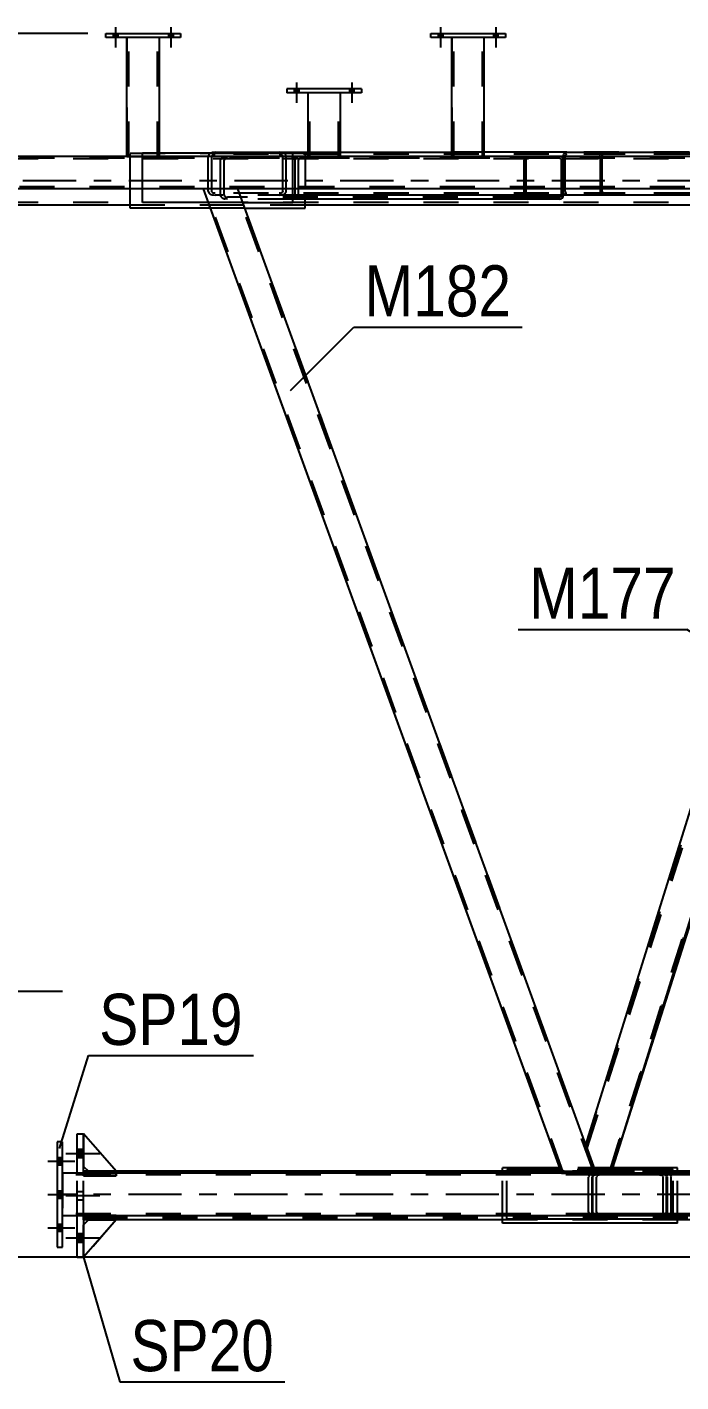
# Model space of a CAD drawing. Header units: millimetres. Extents: x -777 to 412, y -850 to -9.
# Drawn here: x 23 to 59.6, y -124.5 to -48.7 of the extents above; entities that cross this region are included whole.
import ezdxf

# ---------------------------------------------------------------- set-up
doc = ezdxf.new("R2010")
doc.units = ezdxf.units.MM
doc.linetypes.add('DXK_LINE_DOT2', pattern=[3.9198, 1.9599, -1.9599])
doc.linetypes.add('DXK_LINE_DOT3', pattern=[5.9187, 2.979, -0.9799, 0.9799, -0.9799])
doc.styles.add('Arial Narrow', font='ARIALN.TTF', dxfattribs={"height": 0.2})

# ---------------------------------------------------------------- blocks, each defined once
blk = doc.blocks.new('Part-570390744-4870 - 4628')
at = {"color": 2, "linetype": 'Continuous'}
for p, q in [((25.783, -110.637), (26.146, -110.637)), ((25.783, -112.827), (25.783, -110.637)), ((26.146, -112.827), (26.146, -110.637)), ((25.783, -117.546), (25.783, -115.227)), ((26.146, -115.227), (26.146, -117.546)), ((25.783, -117.546), (26.146, -117.546))]:
    blk.add_line(p, q, dxfattribs=at)
at = {"color": 7, "linetype": 'DXK_LINE_DOT2'}
for p, q in [((25.783, -110.637), (26.146, -110.637)), ((25.783, -115.227), (25.783, -112.827)), ((26.146, -115.227), (26.146, -112.827)), ((26.146, -117.546), (25.783, -117.546))]:
    blk.add_line(p, q, dxfattribs=at)
blk = doc.blocks.new('Part-570390744-5439 - 4628')
at = {"color": 2, "linetype": 'Continuous'}
for p, q in [((27.388, -49.255), (27.388, -49.036)), ((27.388, -49.036), (31.569, -49.036)), ((31.569, -49.255), (27.388, -49.255)), ((31.569, -49.036), (31.569, -49.255))]:
    blk.add_line(p, q, dxfattribs=at)
blk = doc.blocks.new('Part-570390744-5033 - 4628')
at = {"color": 2, "linetype": 'Continuous'}
for p, q in [((52.828, -112.647), (49.838, -112.647)), ((49.838, -112.827), (49.838, -112.647)), ((59.134, -112.647), (55.723, -112.647)), ((59.134, -112.827), (59.134, -112.647)), ((49.838, -115.41), (49.838, -115.227)), ((59.134, -115.41), (59.134, -115.227)), ((59.134, -115.41), (49.838, -115.41))]:
    blk.add_line(p, q, dxfattribs=at)
at = {"color": 7, "linetype": 'DXK_LINE_DOT2'}
for p, q in [((49.838, -115.227), (49.838, -112.827)), ((55.723, -112.647), (52.828, -112.647)), ((59.134, -115.227), (59.134, -112.827))]:
    blk.add_line(p, q, dxfattribs=at)
blk = doc.blocks.new('Part-570390744-5113 - 4628')
at = {"color": 2, "linetype": 'Continuous'}
for p, q in [((321.647, -112.827), (24.953, -112.827)), ((321.647, -115.227), (24.953, -115.227))]:
    blk.add_line(p, q, dxfattribs=at)
at = {"color": 7, "linetype": 'DXK_LINE_DOT2'}
for p, q in [((24.953, -112.827), (24.953, -115.227)), ((321.647, -112.936), (24.953, -112.936)), ((321.647, -115.118), (24.953, -115.118))]:
    blk.add_line(p, q, dxfattribs=at)
at = {"color": 7, "linetype": 'DXK_LINE_DOT3'}
blk.add_line((321.647, -114.027), (24.953, -114.027), dxfattribs=at)
blk = doc.blocks.new('Bolt-570390744-5413 - 4628')
at = {"linetype": 'Continuous'}
for points in [[(25.783, -111.491), (25.783, -111.964), (26.146, -111.964), (26.146, -111.491)], [(25.783, -111.491), (25.783, -111.964), (26.146, -111.964), (26.146, -111.491)], [(25.783, -111.491), (25.783, -111.964), (26.146, -111.964), (26.146, -111.491)], [(25.783, -116.219), (25.783, -116.691), (26.146, -116.691), (26.146, -116.219)], [(25.783, -116.219), (25.783, -116.691), (26.146, -116.691), (26.146, -116.219)], [(25.783, -116.219), (25.783, -116.691), (26.146, -116.691), (26.146, -116.219)]]:
    blk.add_hatch(color=1, dxfattribs=at).paths.add_polyline_path(points)
at = {"color": 1, "linetype": 'Continuous'}
for p, q in [((25.783, -111.491), (26.146, -111.491)), ((25.783, -111.491), (26.146, -111.491)), ((25.783, -111.491), (26.146, -111.491)), ((25.146, -111.728), (27.055, -111.728)), ((25.146, -111.728), (27.055, -111.728)), ((25.146, -111.728), (27.055, -111.728)), ((25.783, -111.964), (26.146, -111.964)), ((25.783, -111.964), (26.146, -111.964)), ((25.783, -111.964), (26.146, -111.964)), ((25.146, -116.455), (27.055, -116.455)), ((25.146, -116.455), (27.055, -116.455)), ((25.146, -116.455), (27.055, -116.455)), ((25.783, -116.219), (26.146, -116.219)), ((25.783, -116.219), (26.146, -116.219)), ((25.783, -116.219), (26.146, -116.219)), ((25.783, -116.691), (26.146, -116.691)), ((25.783, -116.691), (26.146, -116.691)), ((25.783, -116.691), (26.146, -116.691))]:
    blk.add_line(p, q, dxfattribs=at)
at = {"color": 1, "linetype": 'DXK_LINE_DOT2'}
for p, q in [((25.146, -114.091), (27.055, -114.091)), ((25.146, -114.091), (27.055, -114.091)), ((25.783, -113.855), (26.146, -113.855)), ((25.783, -113.855), (26.146, -113.855)), ((25.783, -114.328), (26.146, -114.328)), ((25.783, -114.328), (26.146, -114.328))]:
    blk.add_line(p, q, dxfattribs=at)
blk = doc.blocks.new('Part-570390744-4728 - 4628')
at = {"color": 7, "linetype": 'DXK_LINE_DOT2'}
for p, q in [((28.744, -57.727), (28.744, -55.728)), ((28.744, -55.728), (38.537, -55.728)), ((38.537, -55.728), (38.537, -58.31)), ((35.171, -58.819), (33.236, -58.819))]:
    blk.add_line(p, q, dxfattribs=at)
at = {"color": 2, "linetype": 'Continuous'}
for p, q in [((28.744, -58.819), (28.744, -57.727)), ((38.537, -58.819), (38.537, -58.31)), ((33.236, -58.819), (28.744, -58.819)), ((35.171, -58.819), (38.537, -58.819))]:
    blk.add_line(p, q, dxfattribs=at)
blk = doc.blocks.new('Part-570390744-5433 - 4628')
at = {"color": 7, "linetype": 'DXK_LINE_DOT2'}
for p, q in [((45.569, -49.255), (45.569, -49.036)), ((45.569, -49.036), (49.751, -49.036)), ((49.751, -49.255), (45.569, -49.255)), ((49.751, -49.036), (49.751, -49.255))]:
    blk.add_line(p, q, dxfattribs=at)
blk = doc.blocks.new('Part-570390744-4743 - 4628')
at = {"color": 7, "linetype": 'DXK_LINE_DOT2'}
for p, q in [((29.434, -57.727), (29.434, -55.728)), ((30.388, -55.728), (29.434, -55.728)), ((37.847, -57.727), (37.847, -55.909)), ((35.052, -58.491), (33.117, -58.491))]:
    blk.add_line(p, q, dxfattribs=at)
at = {"color": 2, "linetype": 'Continuous'}
for p, q in [((37.847, -55.728), (30.388, -55.728)), ((37.847, -55.909), (37.847, -55.728)), ((29.434, -58.491), (29.434, -57.727)), ((37.847, -58.491), (37.847, -57.727)), ((33.117, -58.491), (29.434, -58.491)), ((35.052, -58.491), (37.847, -58.491))]:
    blk.add_line(p, q, dxfattribs=at)
blk = doc.blocks.new('Part-570390744-4779 - 4628')
at = {"color": 7, "linetype": 'DXK_LINE_DOT2'}
for p, q in [((33.806, -56.128), (33.835, -56.05)), ((33.806, -58.091), (33.806, -56.128)), ((33.835, -56.05), (33.837, -56.044)), ((34.02, -56.086), (34.005, -56.128)), ((34.005, -58.091), (34.005, -56.128)), ((34.052, -55.926), (34.204, -55.91)), ((34.204, -56.019), (34.128, -56.027)), ((52.791, -55.91), (34.204, -55.91)), ((52.791, -56.019), (34.204, -56.019)), ((37.777, -55.91), (37.929, -55.926)), ((37.853, -56.027), (37.777, -56.019)), ((37.975, -56.128), (37.96, -56.086)), ((37.975, -58.091), (37.975, -56.128)), ((38.143, -56.044), (38.174, -56.128)), ((38.174, -58.091), (38.174, -56.128)), ((50.821, -56.044), (50.806, -56.128)), ((50.806, -58.083), (50.806, -56.128)), ((50.864, -55.974), (50.821, -56.044)), ((50.928, -55.926), (50.864, -55.974)), ((50.905, -56.128), (50.912, -56.086)), ((50.905, -58.083), (50.905, -56.128)), ((50.912, -56.086), (50.934, -56.051)), ((51.004, -55.91), (50.928, -55.926)), ((50.934, -56.051), (50.966, -56.027)), ((50.966, -56.027), (51.004, -56.019)), ((52.867, -55.926), (52.791, -55.91)), ((52.791, -56.019), (52.829, -56.027)), ((52.829, -56.027), (52.861, -56.051)), ((52.861, -56.051), (52.882, -56.086)), ((52.931, -55.974), (52.867, -55.926)), ((52.882, -56.086), (52.89, -56.128)), ((52.89, -58.083), (52.89, -56.128)), ((52.974, -56.044), (52.931, -55.974)), ((52.989, -56.128), (52.974, -56.044)), ((52.989, -58.083), (52.989, -56.128)), ((33.837, -58.175), (33.806, -58.091)), ((34.005, -58.091), (34.02, -58.133)), ((34.204, -58.31), (34.052, -58.293)), ((34.128, -58.192), (34.204, -58.201)), ((51.004, -58.201), (34.204, -58.201)), ((37.847, -58.31), (34.204, -58.31)), ((37.777, -58.201), (37.853, -58.192)), ((37.929, -58.293), (37.777, -58.31)), ((37.96, -58.133), (37.975, -58.091)), ((38.174, -58.091), (38.143, -58.175))]:
    blk.add_line(p, q, dxfattribs=at)
at = {"color": 2, "linetype": 'Continuous'}
for p, q in [((52.791, -58.31), (37.847, -58.31)), ((50.806, -58.091), (50.806, -58.083)), ((50.806, -58.091), (50.821, -58.175)), ((50.821, -58.175), (50.864, -58.246)), ((50.864, -58.246), (50.928, -58.293)), ((50.905, -58.091), (50.905, -58.083)), ((50.912, -58.133), (50.905, -58.091)), ((50.934, -58.169), (50.912, -58.133)), ((50.928, -58.293), (51.004, -58.31)), ((50.966, -58.192), (50.934, -58.169)), ((51.004, -58.201), (50.966, -58.192)), ((52.791, -58.201), (51.004, -58.201)), ((52.829, -58.192), (52.791, -58.201)), ((52.791, -58.31), (52.867, -58.293)), ((52.861, -58.169), (52.829, -58.192)), ((52.882, -58.133), (52.861, -58.169)), ((52.867, -58.293), (52.931, -58.246)), ((52.89, -58.091), (52.882, -58.133)), ((52.89, -58.091), (52.89, -58.083)), ((52.931, -58.246), (52.974, -58.175)), ((52.974, -58.175), (52.989, -58.091)), ((52.989, -58.091), (52.989, -58.083))]:
    blk.add_line(p, q, dxfattribs=at)
at = {"color": 7, "linetype": 'DXK_LINE_DOT2'}
for centre, radius, start, end in [((34.113, -56.293), 0.371, 99.5182, 138.0638), ((34.158, -56.21), 0.186, 99.5182, 138.0638), ((37.822, -56.21), 0.186, 41.93623, 80.48183), ((37.867, -56.293), 0.371, 41.93623, 80.48183), ((34.113, -57.927), 0.371, 221.93623, 260.48183), ((34.158, -58.009), 0.186, 221.93623, 260.48183), ((37.822, -58.009), 0.186, 279.5182, 318.0638), ((37.867, -57.927), 0.371, 279.5182, 318.0638)]:
    blk.add_arc(centre, radius, start, end, dxfattribs=at)
blk = doc.blocks.new('Part-570390744-4946 - 4628')
at = {"color": 2, "linetype": 'Continuous'}
for p, q in [((52.989, -55.901), (53.004, -55.818)), ((52.989, -55.909), (52.989, -55.901)), ((53.004, -55.818), (53.047, -55.747)), ((53.047, -55.747), (53.112, -55.7)), ((53.112, -55.7), (53.188, -55.683)), ((53.188, -55.683), (64.933, -55.683)), ((72.139, -55.683), (66.751, -55.683)), ((68.892, -55.683), (68.74, -55.7)), ((71.813, -55.728), (71.813, -55.683)), ((72.163, -55.688), (72.139, -55.683)), ((52.989, -57.865), (52.989, -57.727)), ((53.004, -57.949), (52.989, -57.865)), ((53.047, -58.019), (53.004, -57.949)), ((53.112, -58.067), (53.047, -58.019)), ((53.188, -58.083), (53.112, -58.067)), ((68.132, -58.083), (53.188, -58.083))]:
    blk.add_line(p, q, dxfattribs=at)
at = {"color": 7, "linetype": 'DXK_LINE_DOT2'}
for p, q in [((52.989, -57.727), (52.989, -55.909)), ((53.096, -55.86), (53.088, -55.901)), ((53.088, -57.865), (53.088, -55.901)), ((53.118, -55.824), (53.096, -55.86)), ((53.15, -55.801), (53.118, -55.824)), ((53.188, -55.792), (53.15, -55.801)), ((72.139, -55.792), (53.188, -55.792)), ((54.974, -55.683), (55.05, -55.7)), ((55.012, -55.801), (54.974, -55.792)), ((55.044, -55.824), (55.012, -55.801)), ((55.066, -55.86), (55.044, -55.824)), ((55.05, -55.7), (55.115, -55.747)), ((55.074, -55.901), (55.066, -55.86)), ((55.074, -57.865), (55.074, -55.901)), ((55.115, -55.747), (55.158, -55.818)), ((55.158, -55.818), (55.173, -55.901)), ((55.173, -57.865), (55.173, -55.901)), ((66.751, -55.683), (64.933, -55.683)), ((68.526, -55.818), (68.495, -55.901)), ((68.495, -57.865), (68.495, -55.901)), ((68.694, -55.901), (68.709, -55.86)), ((68.694, -57.865), (68.694, -55.901)), ((68.816, -55.801), (68.892, -55.792)), ((71.813, -55.792), (71.813, -55.728)), ((72.139, -55.792), (72.177, -55.801)), ((72.215, -55.7), (72.163, -55.688)), ((72.177, -55.801), (72.21, -55.824)), ((72.21, -55.824), (72.231, -55.86)), ((72.28, -55.747), (72.215, -55.7)), ((72.231, -55.86), (72.239, -55.901)), ((72.239, -57.865), (72.239, -55.901)), ((72.323, -55.818), (72.28, -55.747)), ((72.338, -55.901), (72.323, -55.818)), ((72.338, -57.865), (72.338, -55.901)), ((53.088, -57.865), (53.096, -57.907)), ((53.096, -57.907), (53.118, -57.942)), ((53.118, -57.942), (53.15, -57.966)), ((53.15, -57.966), (53.188, -57.974)), ((72.139, -57.974), (53.188, -57.974)), ((54.974, -57.974), (55.012, -57.966)), ((55.05, -58.067), (54.974, -58.083)), ((55.012, -57.966), (55.044, -57.942)), ((55.044, -57.942), (55.066, -57.907)), ((55.115, -58.019), (55.05, -58.067)), ((55.066, -57.907), (55.074, -57.865)), ((55.158, -57.949), (55.115, -58.019)), ((55.173, -57.865), (55.158, -57.949)), ((72.139, -58.083), (68.132, -58.083)), ((68.495, -57.865), (68.526, -57.949)), ((68.709, -57.907), (68.694, -57.865)), ((68.74, -58.067), (68.892, -58.083)), ((68.892, -57.974), (68.816, -57.966)), ((71.813, -58.083), (71.813, -57.974)), ((72.177, -57.966), (72.139, -57.974)), ((72.139, -58.083), (72.215, -58.067)), ((72.21, -57.942), (72.177, -57.966)), ((72.231, -57.907), (72.21, -57.942)), ((72.215, -58.067), (72.28, -58.019)), ((72.239, -57.865), (72.231, -57.907)), ((72.28, -58.019), (72.323, -57.949)), ((72.323, -57.949), (72.338, -57.865))]:
    blk.add_line(p, q, dxfattribs=at)
for centre, radius, start, end in [((68.802, -56.066), 0.371, 112.08586, 138.0638), ((68.847, -55.984), 0.186, 99.5182, 138.0638), ((68.802, -57.7), 0.371, 221.93623, 260.48183), ((68.847, -57.783), 0.186, 221.93623, 260.48183)]:
    blk.add_arc(centre, radius, start, end, dxfattribs=at)
at = {"color": 2, "linetype": 'Continuous'}
blk.add_arc((68.802, -56.066), 0.371, 99.5182, 112.08586, dxfattribs=at)
blk = doc.blocks.new('Part-570390744-4831 - 4628')
at = {"color": 2, "linetype": 'Continuous'}
for p, q in [((41.693, -52.132), (37.512, -52.132)), ((37.512, -52.132), (37.512, -52.35)), ((41.693, -52.132), (41.693, -52.35)), ((41.693, -52.35), (37.512, -52.35))]:
    blk.add_line(p, q, dxfattribs=at)
blk = doc.blocks.new('Part-570390744-4962 - 4628')
at = {"color": 7, "linetype": 'DXK_LINE_DOT2'}
for p, q in [((54.262, -111.271), (70.952, -58.637)), ((54.323, -111.439), (71.066, -58.637)), ((71.867, -58.637), (70.952, -58.637)), ((70.952, -58.637), (70.969, -58.637)), ((72.239, -59.66), (71.867, -58.637)), ((55.592, -112.728), (72.336, -59.926)), ((54.792, -112.728), (54.262, -111.271)), ((55.707, -112.728), (54.792, -112.728)), ((55.707, -112.728), (55.765, -112.546))]:
    blk.add_line(p, q, dxfattribs=at)
at = {"color": 2, "linetype": 'Continuous'}
for p, q in [((72.397, -60.094), (72.239, -59.66)), ((55.765, -112.546), (72.397, -60.094))]:
    blk.add_line(p, q, dxfattribs=at)
blk = doc.blocks.new('Part-570390744-4974 - 4628')
at = {"color": 7, "linetype": 'DXK_LINE_DOT2'}
for p, q in [((26.146, -115.728), (26.419, -115.455)), ((27.964, -115.455), (26.146, -117.546)), ((26.146, -117.546), (26.146, -115.728)), ((26.419, -115.455), (27.964, -115.455))]:
    blk.add_line(p, q, dxfattribs=at)
blk = doc.blocks.new('Bolt-570390744-5541 - 4628')
at = {"linetype": 'Continuous'}
for points in [[(46.242, -49.036), (45.988, -49.036), (45.988, -49.255), (46.242, -49.255)], [(46.242, -49.036), (45.988, -49.036), (45.988, -49.255), (46.242, -49.255)], [(49.333, -49.036), (49.078, -49.036), (49.078, -49.255), (49.333, -49.255)], [(49.333, -49.036), (49.078, -49.036), (49.078, -49.255), (49.333, -49.255)]]:
    blk.add_hatch(color=1, dxfattribs=at).paths.add_polyline_path(points)
at = {"color": 1, "linetype": 'Continuous'}
for p, q in [((45.988, -49.036), (45.988, -49.255)), ((45.988, -49.036), (45.988, -49.255)), ((46.115, -48.673), (46.115, -49.818)), ((46.115, -48.673), (46.115, -49.818)), ((46.242, -49.036), (46.242, -49.255)), ((46.242, -49.036), (46.242, -49.255)), ((49.078, -49.036), (49.078, -49.255)), ((49.078, -49.036), (49.078, -49.255)), ((49.206, -48.673), (49.206, -49.818)), ((49.206, -48.673), (49.206, -49.818)), ((49.333, -49.036), (49.333, -49.255)), ((49.333, -49.036), (49.333, -49.255))]:
    blk.add_line(p, q, dxfattribs=at)
blk = doc.blocks.new('Part-570390744-4885 - 4628')
at = {"color": 7, "linetype": 'DXK_LINE_DOT2'}
for p, q in [((297.987, -55.909), (5.466, -55.91)), ((297.987, -56.055), (5.466, -56.055)), ((297.987, -58.491), (5.466, -58.491)), ((38.537, -58.637), (28.744, -58.637))]:
    blk.add_line(p, q, dxfattribs=at)
at = {"color": 7, "linetype": 'DXK_LINE_DOT3'}
blk.add_line((297.987, -57.273), (5.466, -57.273), dxfattribs=at)
at = {"color": 2, "linetype": 'Continuous'}
for p, q in [((28.744, -58.637), (7.284, -58.637)), ((67.441, -58.637), (38.537, -58.637))]:
    blk.add_line(p, q, dxfattribs=at)
blk = doc.blocks.new('Part-570390744-4890 - 4628')
at = {"color": 2, "linetype": 'Continuous'}
for p, q in [((24.953, -111.073), (24.662, -111.073)), ((24.662, -111.073), (24.662, -116.982)), ((24.953, -116.982), (24.953, -111.073)), ((24.662, -116.982), (24.953, -116.982))]:
    blk.add_line(p, q, dxfattribs=at)
at = {"color": 7, "linetype": 'DXK_LINE_DOT2'}
for p, q in [((24.953, -111.073), (24.662, -111.073)), ((24.662, -116.982), (24.953, -116.982))]:
    blk.add_line(p, q, dxfattribs=at)
blk = doc.blocks.new('Part-570390744-4896 - 4628')
at = {"color": 7, "linetype": 'DXK_LINE_DOT2'}
for p, q in [((27.964, -115.2), (26.146, -115.2)), ((26.146, -115.2), (26.146, -115.346)), ((26.419, -115.346), (26.419, -115.2)), ((27.964, -115.346), (27.964, -115.2)), ((26.146, -115.346), (27.964, -115.346))]:
    blk.add_line(p, q, dxfattribs=at)
blk = doc.blocks.new('Part-570390744-4899 - 4628')
at = {"color": 7, "linetype": 'DXK_LINE_DOT2'}
for p, q in [((27.964, -112.837), (26.146, -112.837)), ((26.146, -112.837), (26.146, -112.982)), ((26.146, -112.982), (27.964, -112.982)), ((26.419, -112.982), (26.419, -112.837)), ((27.964, -112.982), (27.964, -112.837))]:
    blk.add_line(p, q, dxfattribs=at)
blk = doc.blocks.new('Part-570390744-4913 - 4628')
at = {"color": 2, "linetype": 'Continuous'}
for p, q in [((54.254, -111.25), (70.937, -57.727)), ((71.536, -57.727), (70.937, -57.727)), ((71.536, -57.727), (72.116, -59.321)), ((55.667, -112.827), (72.239, -59.659)), ((72.239, -59.659), (72.116, -59.321)), ((54.828, -112.827), (54.254, -111.25))]:
    blk.add_line(p, q, dxfattribs=at)
at = {"color": 7, "linetype": 'DXK_LINE_DOT2'}
for p, q in [((54.316, -111.419), (71.051, -57.727)), ((55.553, -112.827), (72.178, -59.49)), ((72.239, -59.659), (72.163, -59.451)), ((55.667, -112.827), (54.828, -112.827))]:
    blk.add_line(p, q, dxfattribs=at)
blk = doc.blocks.new('Part-570390744-4940 - 4628')
at = {"color": 7, "linetype": 'DXK_LINE_DOT2'}
for p, q in [((54.652, -113.047), (54.682, -112.963)), ((54.866, -113.005), (54.85, -113.047)), ((54.897, -112.845), (55.049, -112.829)), ((55.049, -112.938), (54.973, -112.946)), ((73.636, -112.829), (55.049, -112.829)), ((73.636, -112.938), (55.049, -112.938)), ((58.622, -112.829), (58.774, -112.845)), ((58.698, -112.946), (58.622, -112.938)), ((58.821, -113.047), (58.806, -113.005)), ((58.989, -112.963), (59.019, -113.047)), ((71.666, -112.963), (71.651, -113.047)), ((71.709, -112.893), (71.666, -112.963)), ((71.774, -112.845), (71.709, -112.893)), ((71.75, -113.047), (71.758, -113.005)), ((71.758, -113.005), (71.779, -112.97)), ((71.85, -112.829), (71.774, -112.845)), ((71.779, -112.97), (71.812, -112.946)), ((71.812, -112.946), (71.85, -112.938)), ((73.712, -112.845), (73.636, -112.829)), ((73.636, -112.938), (73.674, -112.946)), ((73.674, -112.946), (73.706, -112.97)), ((73.706, -112.97), (73.728, -113.005)), ((73.777, -112.893), (73.712, -112.845)), ((73.728, -113.005), (73.735, -113.047)), ((73.82, -112.963), (73.777, -112.893)), ((73.835, -113.047), (73.82, -112.963)), ((54.652, -115.011), (54.652, -113.047)), ((54.85, -115.011), (54.85, -113.047)), ((58.821, -115.011), (58.821, -113.047)), ((59.019, -115.011), (59.019, -113.047)), ((71.651, -115.011), (71.651, -113.047)), ((71.75, -115.011), (71.75, -113.047)), ((73.735, -115.011), (73.735, -113.047)), ((73.835, -115.011), (73.835, -113.047)), ((54.667, -115.052), (54.652, -115.011)), ((54.682, -115.094), (54.667, -115.052)), ((54.85, -115.011), (54.866, -115.052)), ((55.049, -115.229), (54.897, -115.212)), ((54.973, -115.111), (55.049, -115.12)), ((73.636, -115.12), (55.049, -115.12)), ((73.636, -115.229), (55.049, -115.229)), ((58.622, -115.12), (58.698, -115.111)), ((58.774, -115.212), (58.622, -115.229)), ((58.806, -115.052), (58.821, -115.011)), ((59.019, -115.011), (58.989, -115.094)), ((71.651, -115.011), (71.666, -115.094)), ((71.666, -115.094), (71.709, -115.165)), ((71.709, -115.165), (71.774, -115.212)), ((71.758, -115.052), (71.75, -115.011)), ((71.779, -115.088), (71.758, -115.052)), ((71.774, -115.212), (71.85, -115.229)), ((71.812, -115.111), (71.779, -115.088)), ((71.85, -115.12), (71.812, -115.111)), ((73.674, -115.111), (73.636, -115.12)), ((73.636, -115.229), (73.712, -115.212)), ((73.706, -115.088), (73.674, -115.111)), ((73.728, -115.052), (73.706, -115.088)), ((73.712, -115.212), (73.777, -115.165)), ((73.735, -115.011), (73.728, -115.052)), ((73.777, -115.165), (73.82, -115.094)), ((73.82, -115.094), (73.835, -115.011))]:
    blk.add_line(p, q, dxfattribs=at)
for centre, radius, start, end in [((54.958, -113.212), 0.371, 99.5182, 138.0638), ((55.004, -113.129), 0.186, 99.5182, 138.0638), ((58.667, -113.129), 0.186, 41.93623, 80.48183), ((58.713, -113.212), 0.371, 41.93623, 80.48183), ((54.958, -114.846), 0.371, 221.93623, 260.48183), ((55.004, -114.928), 0.186, 221.93623, 260.48183), ((58.667, -114.928), 0.186, 279.5182, 318.0638), ((58.713, -114.846), 0.371, 279.5182, 318.0638)]:
    blk.add_arc(centre, radius, start, end, dxfattribs=at)
blk = doc.blocks.new('Part-570390744-4943 - 4628')
at = {"color": 7, "linetype": 'DXK_LINE_DOT2'}
for p, q in [((54.434, -112.963), (54.404, -113.047)), ((54.602, -113.047), (54.617, -113.005)), ((54.801, -112.829), (54.649, -112.845)), ((54.725, -112.946), (54.801, -112.938)), ((92.023, -112.829), (54.801, -112.829)), ((92.023, -112.938), (54.801, -112.938)), ((58.526, -112.845), (58.374, -112.829)), ((58.374, -112.938), (58.45, -112.946)), ((58.557, -113.005), (58.572, -113.047)), ((58.771, -113.047), (58.741, -112.963)), ((88.65, -113.047), (88.681, -112.963)), ((88.864, -113.005), (88.849, -113.047)), ((88.895, -112.845), (89.047, -112.829)), ((89.047, -112.938), (88.971, -112.946)), ((92.023, -115.229), (92.023, -112.829)), ((54.404, -115.011), (54.404, -113.047)), ((54.602, -115.011), (54.602, -113.047)), ((58.572, -115.011), (58.572, -113.047)), ((58.771, -115.011), (58.771, -113.047)), ((88.65, -115.011), (88.65, -113.047)), ((88.849, -113.047), (88.849, -115.011)), ((54.404, -115.011), (54.418, -115.051)), ((54.418, -115.051), (54.434, -115.094)), ((54.617, -115.052), (54.602, -115.011)), ((54.649, -115.212), (54.801, -115.229)), ((54.801, -115.12), (54.725, -115.111)), ((92.023, -115.12), (54.801, -115.12)), ((59.134, -115.229), (54.801, -115.229)), ((58.45, -115.111), (58.374, -115.12)), ((58.374, -115.229), (58.526, -115.212)), ((58.572, -115.011), (58.557, -115.052)), ((58.741, -115.094), (58.756, -115.051)), ((58.756, -115.051), (58.771, -115.011)), ((92.023, -115.229), (74.033, -115.229)), ((88.681, -115.094), (88.65, -115.011)), ((88.849, -115.011), (88.864, -115.052)), ((89.047, -115.229), (88.895, -115.212)), ((88.971, -115.111), (89.047, -115.12))]:
    blk.add_line(p, q, dxfattribs=at)
at = {"color": 2, "linetype": 'Continuous'}
blk.add_line((74.033, -115.229), (59.134, -115.229), dxfattribs=at)
at = {"color": 7, "linetype": 'DXK_LINE_DOT2'}
for centre, radius, start, end in [((54.71, -113.212), 0.371, 99.5182, 138.0638), ((54.755, -113.129), 0.186, 99.5182, 138.0638), ((58.419, -113.129), 0.186, 41.93623, 80.48183), ((58.464, -113.212), 0.371, 41.93623, 80.48183), ((88.957, -113.212), 0.371, 99.5182, 138.0638), ((89.002, -113.129), 0.186, 99.5182, 138.0638), ((54.71, -114.846), 0.371, 221.93623, 260.48183), ((54.755, -114.928), 0.186, 221.93623, 260.48183), ((58.419, -114.928), 0.186, 279.5182, 318.0638), ((58.464, -114.846), 0.371, 279.5182, 318.0638), ((88.957, -114.846), 0.371, 221.93623, 260.48183), ((89.002, -114.928), 0.186, 221.93623, 260.48183)]:
    blk.add_arc(centre, radius, start, end, dxfattribs=at)
blk = doc.blocks.new('Part-570390744-4949 - 4628')
at = {"color": 7, "linetype": 'DXK_LINE_DOT2'}
for p, q in [((33.146, -55.818), (33.116, -55.901)), ((33.116, -57.865), (33.116, -55.901)), ((33.314, -55.901), (33.329, -55.86)), ((33.314, -57.865), (33.314, -55.901)), ((33.437, -55.801), (33.513, -55.792)), ((71.775, -55.792), (33.513, -55.792)), ((37.086, -55.792), (37.162, -55.801)), ((37.269, -55.86), (37.285, -55.901)), ((37.285, -57.865), (37.285, -55.901)), ((37.483, -55.901), (37.453, -55.818)), ((37.483, -57.865), (37.483, -55.901)), ((48.569, -55.683), (46.751, -55.683)), ((71.775, -55.683), (53.188, -55.683)), ((67.805, -55.901), (67.835, -55.818)), ((67.805, -57.865), (67.805, -55.901)), ((68.018, -55.86), (68.003, -55.901)), ((68.003, -57.865), (68.003, -55.901)), ((68.05, -55.7), (68.202, -55.683)), ((68.202, -55.792), (68.126, -55.801)), ((71.775, -55.683), (71.927, -55.7)), ((71.851, -55.801), (71.775, -55.792)), ((71.973, -55.901), (71.958, -55.86)), ((71.973, -57.865), (71.973, -55.901)), ((72.142, -55.818), (72.144, -55.824)), ((72.144, -55.824), (72.172, -55.901)), ((72.172, -57.865), (72.172, -55.901)), ((33.116, -57.865), (33.146, -57.949)), ((33.329, -57.907), (33.314, -57.865)), ((33.361, -58.067), (33.513, -58.083)), ((33.513, -57.974), (33.437, -57.966)), ((71.775, -57.974), (33.513, -57.974)), ((37.847, -58.083), (33.513, -58.083)), ((37.162, -57.966), (37.086, -57.974)), ((37.086, -58.083), (37.238, -58.067)), ((37.285, -57.865), (37.269, -57.907)), ((37.453, -57.949), (37.483, -57.865)), ((71.775, -58.083), (53.188, -58.083)), ((67.835, -57.949), (67.805, -57.865)), ((68.003, -57.865), (68.018, -57.907)), ((68.202, -58.083), (68.05, -58.067)), ((68.126, -57.966), (68.202, -57.974)), ((71.775, -57.974), (71.851, -57.966)), ((71.893, -58.07), (71.775, -58.083)), ((71.927, -58.067), (71.893, -58.07)), ((71.958, -57.907), (71.973, -57.865)), ((72.172, -57.865), (72.142, -57.949))]:
    blk.add_line(p, q, dxfattribs=at)
at = {"color": 2, "linetype": 'Continuous'}
for p, q in [((33.513, -55.683), (33.361, -55.7)), ((33.513, -55.683), (46.751, -55.683)), ((37.238, -55.7), (37.086, -55.683)), ((53.188, -55.683), (48.569, -55.683)), ((53.188, -58.083), (37.847, -58.083))]:
    blk.add_line(p, q, dxfattribs=at)
at = {"color": 7, "linetype": 'DXK_LINE_DOT2'}
for centre, radius, start, end in [((33.422, -56.066), 0.371, 112.08586, 138.0638), ((33.468, -55.984), 0.186, 99.5182, 138.0638), ((37.131, -55.984), 0.186, 41.93623, 80.48183), ((37.177, -56.066), 0.371, 41.93623, 67.91417), ((68.111, -56.066), 0.371, 99.5182, 138.0638), ((68.157, -55.984), 0.186, 99.5182, 138.0638), ((71.82, -55.984), 0.186, 41.93623, 80.48183), ((71.865, -56.066), 0.371, 41.93623, 80.48183), ((33.422, -57.7), 0.371, 221.93623, 260.48183), ((33.468, -57.783), 0.186, 221.93623, 260.48183), ((37.131, -57.783), 0.186, 279.5182, 318.0638), ((37.177, -57.7), 0.371, 279.5182, 318.0638), ((68.111, -57.7), 0.371, 221.93623, 260.48183), ((68.157, -57.783), 0.186, 221.93623, 260.48183), ((71.82, -57.783), 0.186, 279.5182, 318.0638), ((71.865, -57.7), 0.371, 279.5182, 318.0638)]:
    blk.add_arc(centre, radius, start, end, dxfattribs=at)
at = {"color": 2, "linetype": 'Continuous'}
for centre, start, end in [((33.422, -56.066), 99.5182, 112.08586), ((37.177, -56.066), 67.91417, 80.48183)]:
    blk.add_arc(centre, 0.371, start, end, dxfattribs=at)
blk = doc.blocks.new('Part-570390744-4965 - 4628')
at = {"color": 7, "linetype": 'DXK_LINE_DOT2'}
for p, q in [((26.146, -112.837), (27.964, -112.837)), ((26.146, -112.982), (26.146, -112.837)), ((27.964, -112.982), (26.146, -112.982)), ((26.419, -112.982), (26.419, -112.837)), ((27.964, -112.837), (27.964, -112.982))]:
    blk.add_line(p, q, dxfattribs=at)
blk = doc.blocks.new('Part-570390744-4968 - 4628')
at = {"color": 7, "linetype": 'DXK_LINE_DOT2'}
for p, q in [((27.964, -112.728), (26.146, -110.637)), ((26.146, -110.637), (26.146, -112.455)), ((26.146, -112.455), (26.419, -112.728)), ((26.419, -112.728), (27.964, -112.728))]:
    blk.add_line(p, q, dxfattribs=at)
blk = doc.blocks.new('Part-570390744-4971 - 4628')
at = {"color": 2, "linetype": 'Continuous'}
for p, q in [((27.964, -112.728), (26.146, -110.637)), ((26.146, -112.455), (26.419, -112.728)), ((26.419, -112.728), (27.964, -112.728))]:
    blk.add_line(p, q, dxfattribs=at)
at = {"color": 7, "linetype": 'DXK_LINE_DOT2'}
blk.add_line((26.146, -110.637), (26.146, -112.455), dxfattribs=at)
blk = doc.blocks.new('Part-570390744-4977 - 4628')
at = {"color": 2, "linetype": 'Continuous'}
for p, q in [((26.146, -115.728), (26.419, -115.455)), ((27.964, -115.455), (26.146, -117.546)), ((26.419, -115.455), (27.964, -115.455))]:
    blk.add_line(p, q, dxfattribs=at)
at = {"color": 7, "linetype": 'DXK_LINE_DOT2'}
blk.add_line((26.146, -117.546), (26.146, -115.728), dxfattribs=at)
blk = doc.blocks.new('Part-570390744-4998 - 4628')
at = {"color": 7, "linetype": 'DXK_LINE_DOT2'}
for p, q in [((27.964, -115.2), (26.146, -115.2)), ((26.146, -115.227), (26.146, -115.2)), ((26.419, -115.346), (26.419, -115.2)), ((27.964, -115.211), (27.964, -115.2)), ((27.964, -115.227), (27.964, -115.211))]:
    blk.add_line(p, q, dxfattribs=at)
at = {"color": 2, "linetype": 'Continuous'}
for p, q in [((26.146, -115.346), (26.146, -115.227)), ((27.964, -115.346), (27.964, -115.227)), ((27.964, -115.346), (26.146, -115.346))]:
    blk.add_line(p, q, dxfattribs=at)
blk = doc.blocks.new('Part-570390744-5189 - 4628')
at = {"color": 2, "linetype": 'Continuous'}
for p, q in [((52.791, -112.546), (49.589, -112.546)), ((49.589, -112.827), (49.589, -112.546)), ((59.383, -112.546), (55.755, -112.546)), ((59.383, -112.827), (59.383, -112.546)), ((49.589, -115.637), (49.589, -115.227)), ((59.383, -115.637), (59.383, -115.229)), ((59.383, -115.637), (49.589, -115.637))]:
    blk.add_line(p, q, dxfattribs=at)
at = {"color": 7, "linetype": 'DXK_LINE_DOT2'}
for p, q in [((49.589, -115.227), (49.589, -112.827)), ((55.755, -112.546), (52.791, -112.546)), ((59.383, -115.229), (59.383, -112.827))]:
    blk.add_line(p, q, dxfattribs=at)
blk = doc.blocks.new('Bolt-570390744-5029 - 4628')
at = {"linetype": 'Continuous'}
for points in [[(38.184, -52.132), (37.93, -52.132), (37.93, -52.35), (38.184, -52.35)], [(38.184, -52.132), (37.93, -52.132), (37.93, -52.35), (38.184, -52.35)], [(41.275, -52.132), (41.021, -52.132), (41.021, -52.35), (41.275, -52.35)], [(41.275, -52.132), (41.021, -52.132), (41.021, -52.35), (41.275, -52.35)]]:
    blk.add_hatch(color=1, dxfattribs=at).paths.add_polyline_path(points)
at = {"color": 1, "linetype": 'Continuous'}
for p, q in [((37.93, -52.132), (37.93, -52.35)), ((37.93, -52.132), (37.93, -52.35)), ((38.057, -51.768), (38.057, -52.913)), ((38.057, -51.768), (38.057, -52.913)), ((38.184, -52.132), (38.184, -52.35)), ((38.184, -52.132), (38.184, -52.35)), ((41.021, -52.132), (41.021, -52.35)), ((41.021, -52.132), (41.021, -52.35)), ((41.148, -51.768), (41.148, -52.913)), ((41.148, -51.768), (41.148, -52.913)), ((41.275, -52.132), (41.275, -52.35)), ((41.275, -52.132), (41.275, -52.35))]:
    blk.add_line(p, q, dxfattribs=at)
blk = doc.blocks.new('Bolt-570390744-5042 - 4628')
at = {"linetype": 'Continuous'}
for points in [[(46.242, -49.036), (45.988, -49.036), (45.988, -49.255), (46.242, -49.255)], [(46.242, -49.036), (45.988, -49.036), (45.988, -49.255), (46.242, -49.255)], [(49.333, -49.036), (49.078, -49.036), (49.078, -49.255), (49.333, -49.255)], [(49.333, -49.036), (49.078, -49.036), (49.078, -49.255), (49.333, -49.255)]]:
    blk.add_hatch(color=1, dxfattribs=at).paths.add_polyline_path(points)
at = {"color": 1, "linetype": 'Continuous'}
for p, q in [((45.988, -49.036), (45.988, -49.255)), ((45.988, -49.036), (45.988, -49.255)), ((46.115, -48.673), (46.115, -49.818)), ((46.115, -48.673), (46.115, -49.818)), ((46.242, -49.036), (46.242, -49.255)), ((46.242, -49.036), (46.242, -49.255)), ((49.078, -49.036), (49.078, -49.255)), ((49.078, -49.036), (49.078, -49.255)), ((49.206, -48.673), (49.206, -49.818)), ((49.206, -48.673), (49.206, -49.818)), ((49.333, -49.036), (49.333, -49.255)), ((49.333, -49.036), (49.333, -49.255))]:
    blk.add_line(p, q, dxfattribs=at)
blk = doc.blocks.new('Part-570390744-5412 - 4628')
at = {"color": 7, "linetype": 'DXK_LINE_DOT2'}
for p, q in [((48.569, -49.255), (46.751, -49.255)), ((46.751, -49.255), (46.751, -55.911)), ((46.768, -49.255), (46.751, -49.255)), ((46.86, -55.911), (46.86, -49.255)), ((48.46, -55.911), (48.46, -49.255)), ((48.569, -55.911), (48.569, -49.255)), ((46.751, -55.911), (48.569, -55.911))]:
    blk.add_line(p, q, dxfattribs=at)
blk = doc.blocks.new('Part-570390744-5108 - 4628')
at = {"color": 2, "linetype": 'Continuous'}
for p, q in [((26.419, -112.728), (26.146, -112.728)), ((49.589, -112.728), (27.964, -112.728)), ((88.287, -112.728), (59.383, -112.728)), ((26.419, -115.455), (26.146, -115.455)), ((49.589, -115.455), (27.964, -115.455)), ((88.287, -115.455), (59.383, -115.455))]:
    blk.add_line(p, q, dxfattribs=at)
at = {"color": 7, "linetype": 'DXK_LINE_DOT2'}
for p, q in [((26.146, -115.455), (26.146, -112.728)), ((318.667, -112.837), (26.146, -112.837)), ((292.154, -112.728), (26.419, -112.728)), ((27.964, -112.728), (26.419, -112.728)), ((59.383, -112.728), (49.589, -112.728)), ((318.667, -115.346), (26.146, -115.346)), ((27.964, -115.455), (26.419, -115.455)), ((59.383, -115.455), (49.589, -115.455))]:
    blk.add_line(p, q, dxfattribs=at)
blk = doc.blocks.new('Part-570390744-5118 - 4628')
at = {"color": 7, "linetype": 'DXK_LINE_DOT2'}
for p, q in [((298.9, -56.018), (4.236, -56.018)), ((30.388, -55.909), (28.569, -55.909)), ((48.569, -55.909), (46.751, -55.909)), ((298.9, -57.618), (4.236, -57.618)), ((34.774, -57.727), (32.839, -57.727))]:
    blk.add_line(p, q, dxfattribs=at)
at = {"color": 2, "linetype": 'Continuous'}
for p, q in [((28.569, -55.909), (12.206, -55.909)), ((46.751, -55.909), (30.388, -55.909)), ((64.933, -55.909), (48.569, -55.909)), ((32.839, -57.727), (4.236, -57.727)), ((70.937, -57.727), (34.774, -57.727))]:
    blk.add_line(p, q, dxfattribs=at)
blk = doc.blocks.new('Bolt-570390744-5527 - 4628')
at = {"linetype": 'Continuous'}
for points in [[(28.06, -49.036), (27.806, -49.036), (27.806, -49.255), (28.06, -49.255)], [(28.06, -49.036), (27.806, -49.036), (27.806, -49.255), (28.06, -49.255)], [(31.151, -49.036), (30.897, -49.036), (30.897, -49.255), (31.151, -49.255)], [(31.151, -49.036), (30.897, -49.036), (30.897, -49.255), (31.151, -49.255)]]:
    blk.add_hatch(color=1, dxfattribs=at).paths.add_polyline_path(points)
at = {"color": 1, "linetype": 'Continuous'}
for p, q in [((27.806, -49.036), (27.806, -49.255)), ((27.806, -49.036), (27.806, -49.255)), ((27.933, -48.673), (27.933, -49.818)), ((27.933, -48.673), (27.933, -49.818)), ((28.06, -49.036), (28.06, -49.255)), ((28.06, -49.036), (28.06, -49.255)), ((30.897, -49.036), (30.897, -49.255)), ((30.897, -49.036), (30.897, -49.255)), ((31.024, -48.673), (31.024, -49.818)), ((31.024, -48.673), (31.024, -49.818)), ((31.151, -49.036), (31.151, -49.255)), ((31.151, -49.036), (31.151, -49.255))]:
    blk.add_line(p, q, dxfattribs=at)
blk = doc.blocks.new('Part-570390744-5162 - 4628')
at = {"color": 2, "linetype": 'Continuous'}
for p, q in [((34.774, -57.727), (32.839, -57.727)), ((32.839, -57.727), (52.893, -112.827)), ((54.254, -111.25), (34.774, -57.727))]:
    blk.add_line(p, q, dxfattribs=at)
at = {"color": 7, "linetype": 'DXK_LINE_DOT2'}
for p, q in [((53.01, -112.827), (32.955, -57.727)), ((54.712, -112.827), (34.657, -57.727)), ((54.828, -112.827), (54.254, -111.25)), ((52.893, -112.827), (54.828, -112.827))]:
    blk.add_line(p, q, dxfattribs=at)
blk = doc.blocks.new('Part-570390744-5171 - 4628')
at = {"color": 7, "linetype": 'DXK_LINE_DOT2'}
for p, q in [((27.388, -49.255), (27.388, -49.036)), ((27.388, -49.036), (31.569, -49.036)), ((31.569, -49.255), (27.388, -49.255)), ((31.569, -49.036), (31.569, -49.255))]:
    blk.add_line(p, q, dxfattribs=at)
blk = doc.blocks.new('Part-570390744-5289 - 4628')
at = {"color": 7, "linetype": 'DXK_LINE_DOT2'}
for p, q in [((35.104, -58.637), (33.169, -58.637)), ((33.236, -58.819), (33.169, -58.637)), ((33.169, -58.637), (33.187, -58.637)), ((52.973, -112.728), (33.286, -58.637)), ((54.676, -112.728), (34.988, -58.637)), ((54.792, -112.728), (35.104, -58.637)), ((52.857, -112.728), (52.791, -112.546)), ((52.857, -112.728), (54.792, -112.728))]:
    blk.add_line(p, q, dxfattribs=at)
at = {"color": 2, "linetype": 'Continuous'}
blk.add_line((52.791, -112.546), (33.236, -58.819), dxfattribs=at)
blk = doc.blocks.new('Part-570390744-5436 - 4628')
at = {"color": 2, "linetype": 'Continuous'}
for p, q in [((28.569, -55.909), (28.569, -49.255)), ((30.388, -55.909), (30.388, -49.255)), ((30.386, -55.911), (28.571, -55.911))]:
    blk.add_line(p, q, dxfattribs=at)
at = {"color": 7, "linetype": 'DXK_LINE_DOT2'}
for p, q in [((30.388, -49.255), (28.569, -49.255)), ((28.569, -49.255), (28.586, -49.255)), ((28.678, -55.911), (28.678, -49.255)), ((30.278, -55.911), (30.278, -49.255)), ((28.569, -55.911), (28.569, -55.909)), ((28.571, -55.911), (28.569, -55.911)), ((28.569, -55.911), (28.571, -55.911)), ((30.27, -55.911), (30.253, -55.911)), ((30.253, -55.911), (30.27, -55.911)), ((30.27, -55.911), (30.278, -55.911)), ((30.278, -55.911), (30.27, -55.911)), ((30.388, -55.911), (30.371, -55.911)), ((30.386, -55.911), (30.388, -55.911)), ((30.388, -55.909), (30.388, -55.911)), ((30.388, -55.911), (30.388, -55.909))]:
    blk.add_line(p, q, dxfattribs=at)
blk = doc.blocks.new('Part-570390744-5406 - 4628')
at = {"color": 2, "linetype": 'Continuous'}
for p, q in [((46.751, -55.909), (46.751, -49.255)), ((48.569, -55.909), (48.569, -49.255)), ((48.568, -55.911), (46.753, -55.911))]:
    blk.add_line(p, q, dxfattribs=at)
at = {"color": 7, "linetype": 'DXK_LINE_DOT2'}
for p, q in [((48.569, -49.255), (46.751, -49.255)), ((46.751, -49.255), (46.768, -49.255)), ((46.86, -55.911), (46.86, -49.255)), ((48.46, -55.911), (48.46, -49.255)), ((46.751, -55.911), (46.751, -55.909)), ((46.753, -55.911), (46.751, -55.911)), ((46.751, -55.911), (46.753, -55.911)), ((48.452, -55.911), (48.435, -55.911)), ((48.435, -55.911), (48.452, -55.911)), ((48.452, -55.911), (48.46, -55.911)), ((48.46, -55.911), (48.452, -55.911)), ((48.569, -55.911), (48.553, -55.911)), ((48.568, -55.911), (48.569, -55.911)), ((48.569, -55.909), (48.569, -55.911)), ((48.569, -55.911), (48.569, -55.909))]:
    blk.add_line(p, q, dxfattribs=at)
blk = doc.blocks.new('Part-570390744-5409 - 4628')
at = {"color": 2, "linetype": 'Continuous'}
for p, q in [((45.569, -49.255), (45.569, -49.036)), ((45.569, -49.036), (49.751, -49.036)), ((49.751, -49.255), (45.569, -49.255)), ((49.751, -49.036), (49.751, -49.255))]:
    blk.add_line(p, q, dxfattribs=at)
blk = doc.blocks.new('Part-570390744-5442 - 4628')
at = {"color": 7, "linetype": 'DXK_LINE_DOT2'}
for p, q in [((30.388, -49.255), (28.569, -49.255)), ((28.569, -49.255), (28.569, -55.911)), ((28.586, -49.255), (28.569, -49.255)), ((28.678, -55.911), (28.678, -49.255)), ((30.278, -55.911), (30.278, -49.255)), ((30.388, -55.911), (30.388, -49.255)), ((28.569, -55.911), (30.388, -55.911))]:
    blk.add_line(p, q, dxfattribs=at)
blk = doc.blocks.new('Part-570390744-5466 - 4628')
at = {"color": 2, "linetype": 'Continuous'}
for p, q in [((38.693, -52.35), (38.693, -55.683)), ((40.512, -55.683), (40.512, -52.35))]:
    blk.add_line(p, q, dxfattribs=at)
at = {"color": 7, "linetype": 'DXK_LINE_DOT2'}
for p, q in [((40.512, -52.35), (38.693, -52.35)), ((38.71, -52.35), (38.693, -52.35)), ((38.802, -55.91), (38.802, -52.35)), ((40.402, -55.91), (40.402, -52.35)), ((38.693, -55.683), (38.693, -55.91)), ((38.693, -55.91), (40.512, -55.91)), ((40.512, -55.91), (40.512, -55.683))]:
    blk.add_line(p, q, dxfattribs=at)
blk = doc.blocks.new('Bolt-570390744-5490 - 4628')
at = {"linetype": 'Continuous'}
for points in [[(24.662, -111.964), (24.662, -112.364), (24.953, -112.364), (24.953, -111.964)], [(24.662, -111.964), (24.662, -112.364), (24.953, -112.364), (24.953, -111.964)], [(24.662, -111.964), (24.662, -112.364), (24.953, -112.364), (24.953, -111.964)], [(24.662, -113.827), (24.662, -114.227), (24.953, -114.227), (24.953, -113.827)], [(24.662, -113.827), (24.662, -114.227), (24.953, -114.227), (24.953, -113.827)], [(24.662, -115.691), (24.662, -116.091), (24.953, -116.091), (24.953, -115.691)], [(24.662, -115.691), (24.662, -116.091), (24.953, -116.091), (24.953, -115.691)], [(24.662, -115.691), (24.662, -116.091), (24.953, -116.091), (24.953, -115.691)]]:
    blk.add_hatch(color=1, dxfattribs=at).paths.add_polyline_path(points)
at = {"color": 1, "linetype": 'Continuous'}
for p, q in [((24.135, -112.164), (25.644, -112.164)), ((24.135, -112.164), (25.644, -112.164)), ((24.135, -112.164), (25.644, -112.164)), ((24.662, -111.964), (24.953, -111.964)), ((24.662, -111.964), (24.953, -111.964)), ((24.662, -111.964), (24.953, -111.964)), ((24.662, -112.364), (24.953, -112.364)), ((24.662, -112.364), (24.953, -112.364)), ((24.662, -112.364), (24.953, -112.364)), ((24.135, -114.027), (25.644, -114.027)), ((24.135, -114.027), (25.644, -114.027)), ((24.662, -113.827), (24.953, -113.827)), ((24.662, -113.827), (24.953, -113.827)), ((24.662, -114.227), (24.953, -114.227)), ((24.662, -114.227), (24.953, -114.227)), ((24.135, -115.891), (25.644, -115.891)), ((24.135, -115.891), (25.644, -115.891)), ((24.135, -115.891), (25.644, -115.891)), ((24.662, -115.691), (24.953, -115.691)), ((24.662, -115.691), (24.953, -115.691)), ((24.662, -115.691), (24.953, -115.691)), ((24.662, -116.091), (24.953, -116.091)), ((24.662, -116.091), (24.953, -116.091)), ((24.662, -116.091), (24.953, -116.091))]:
    blk.add_line(p, q, dxfattribs=at)
blk = doc.blocks.new('Bolt-570390744-5538 - 4628')
at = {"linetype": 'Continuous'}
for points in [[(28.06, -49.036), (27.806, -49.036), (27.806, -49.255), (28.06, -49.255)], [(28.06, -49.036), (27.806, -49.036), (27.806, -49.255), (28.06, -49.255)], [(31.151, -49.036), (30.897, -49.036), (30.897, -49.255), (31.151, -49.255)], [(31.151, -49.036), (30.897, -49.036), (30.897, -49.255), (31.151, -49.255)]]:
    blk.add_hatch(color=1, dxfattribs=at).paths.add_polyline_path(points)
at = {"color": 1, "linetype": 'Continuous'}
for p, q in [((27.806, -49.036), (27.806, -49.255)), ((27.806, -49.036), (27.806, -49.255)), ((27.933, -48.673), (27.933, -49.818)), ((27.933, -48.673), (27.933, -49.818)), ((28.06, -49.036), (28.06, -49.255)), ((28.06, -49.036), (28.06, -49.255)), ((30.897, -49.036), (30.897, -49.255)), ((30.897, -49.036), (30.897, -49.255)), ((31.024, -48.673), (31.024, -49.818)), ((31.024, -48.673), (31.024, -49.818)), ((31.151, -49.036), (31.151, -49.255)), ((31.151, -49.036), (31.151, -49.255))]:
    blk.add_line(p, q, dxfattribs=at)
blk = doc.blocks.new('StraightDimension-570390744-5550 - 4628')
at = {"color": 7, "linetype": 'Continuous'}
for p, q in [((26.388, -49.036), (-3.767, -49.036)), ((88.563, -117.544), (-3.767, -117.544))]:
    blk.add_line(p, q, dxfattribs=at)
blk = doc.blocks.new('Mark-570390744-5158 - 4628')
at = {"color": 30, "linetype": 'Continuous'}
for p, q in [((37.727, -69.009), (41.263, -65.473)), ((41.263, -65.473), (50.686, -65.473))]:
    blk.add_line(p, q, dxfattribs=at)
at = {"color": 0}
blk.add_wipeout([(50.086, -64.873), (50.086, -61.873), (41.863, -61.873), (41.863, -64.873)], dxfattribs=at)
blk.add_wipeout([(50.086, -64.873), (50.086, -61.873), (41.863, -61.873), (41.863, -64.873)], dxfattribs=at)
at = {"color": 3, "style": 'Arial Narrow'}
blk.add_text('M182', height=2.8633, dxfattribs=at).set_placement((41.863, -64.873))
blk = doc.blocks.new('Mark-570390744-4866 - 4628')
at = {"color": 30, "linetype": 'Continuous'}
for p, q in [((26.146, -117.546), (28.166, -124.523)), ((28.166, -124.523), (37.405, -124.523))]:
    blk.add_line(p, q, dxfattribs=at)
at = {"color": 0}
blk.add_wipeout([(36.805, -123.923), (36.805, -120.923), (28.766, -120.923), (28.766, -123.923)], dxfattribs=at)
blk.add_wipeout([(36.805, -123.923), (36.805, -120.923), (28.766, -120.923), (28.766, -123.923)], dxfattribs=at)
at = {"color": 3, "style": 'Arial Narrow'}
blk.add_text('SP20', height=2.8633, dxfattribs=at).set_placement((28.766, -123.923))
blk = doc.blocks.new('Mark-570390744-4886 - 4628')
at = {"color": 30, "linetype": 'Continuous'}
for p, q in [((24.787, -111.452), (26.419, -106.256)), ((26.419, -106.256), (35.658, -106.256))]:
    blk.add_line(p, q, dxfattribs=at)
at = {"color": 0}
blk.add_wipeout([(35.058, -105.656), (35.058, -102.656), (27.019, -102.656), (27.019, -105.656)], dxfattribs=at)
blk.add_wipeout([(35.058, -105.656), (35.058, -102.656), (27.019, -102.656), (27.019, -105.656)], dxfattribs=at)
at = {"color": 3, "style": 'Arial Narrow'}
blk.add_text('SP19', height=2.8633, dxfattribs=at).set_placement((27.019, -105.656))
blk = doc.blocks.new('Mark-570390744-4909 - 4628')
at = {"color": 30, "linetype": 'Continuous'}
for p in [(50.472, -82.396), (63.736, -84.759)]:
    blk.add_line(p, (59.895, -82.396), dxfattribs=at)
at = {"color": 0}
blk.add_wipeout([(59.295, -81.796), (59.295, -78.796), (51.072, -78.796), (51.072, -81.796)], dxfattribs=at)
blk.add_wipeout([(59.295, -81.796), (59.295, -78.796), (51.072, -78.796), (51.072, -81.796)], dxfattribs=at)
at = {"color": 3, "style": 'Arial Narrow'}
blk.add_text('M177', height=2.8633, dxfattribs=at).set_placement((51.072, -81.796))
blk = doc.blocks.new('SectionMark-570390744-5618 - 4628')
at = {"color": 6, "linetype": 'Continuous'}
blk.add_line((16.967, -102.646), (24.967, -102.646), dxfattribs=at)

msp = doc.modelspace()

# ---------------------------------------------------------------- block references
for name in ['Part-570390744-5439 - 4628', 'Part-570390744-5171 - 4628', 'Bolt-570390744-5527 - 4628', 'Bolt-570390744-5538 - 4628', 'Part-570390744-5436 - 4628', 'Part-570390744-5442 - 4628', 'Part-570390744-5433 - 4628', 'Part-570390744-5409 - 4628', 'Bolt-570390744-5541 - 4628', 'Bolt-570390744-5042 - 4628', 'Part-570390744-5412 - 4628', 'Part-570390744-5406 - 4628', 'Part-570390744-4831 - 4628', 'Bolt-570390744-5029 - 4628', 'Part-570390744-5466 - 4628', 'Part-570390744-5118 - 4628', 'Part-570390744-4885 - 4628', 'Part-570390744-4728 - 4628', 'Part-570390744-4743 - 4628', 'Part-570390744-4949 - 4628', 'Part-570390744-4779 - 4628', 'Part-570390744-4946 - 4628', 'Part-570390744-5162 - 4628', 'Part-570390744-4913 - 4628', 'Part-570390744-5289 - 4628', 'Part-570390744-4962 - 4628', 'Part-570390744-4870 - 4628', 'Part-570390744-4968 - 4628', 'Part-570390744-4971 - 4628', 'Part-570390744-4890 - 4628', 'Bolt-570390744-5413 - 4628', 'Bolt-570390744-5490 - 4628', 'Part-570390744-5113 - 4628', 'Part-570390744-5108 - 4628', 'Part-570390744-4899 - 4628', 'Part-570390744-4965 - 4628', 'Part-570390744-5189 - 4628', 'Part-570390744-5033 - 4628', 'Part-570390744-4943 - 4628', 'Part-570390744-4940 - 4628', 'Part-570390744-4896 - 4628', 'Part-570390744-4998 - 4628', 'Part-570390744-4974 - 4628', 'Part-570390744-4977 - 4628']:
    msp.add_blockref(name, (0, 0))

# ---------------------------------------------------------------- next in the draw order: block references
msp.add_blockref('StraightDimension-570390744-5550 - 4628', (0, 0))

# ---------------------------------------------------------------- next in the draw order: block references
for name in ['Mark-570390744-5158 - 4628', 'Mark-570390744-4909 - 4628', 'Mark-570390744-4886 - 4628', 'Mark-570390744-4866 - 4628']:
    msp.add_blockref(name, (0, 0))

# ---------------------------------------------------------------- next in the draw order: block references
msp.add_blockref('SectionMark-570390744-5618 - 4628', (0, 0))

doc.saveas('drawing.dxf')
